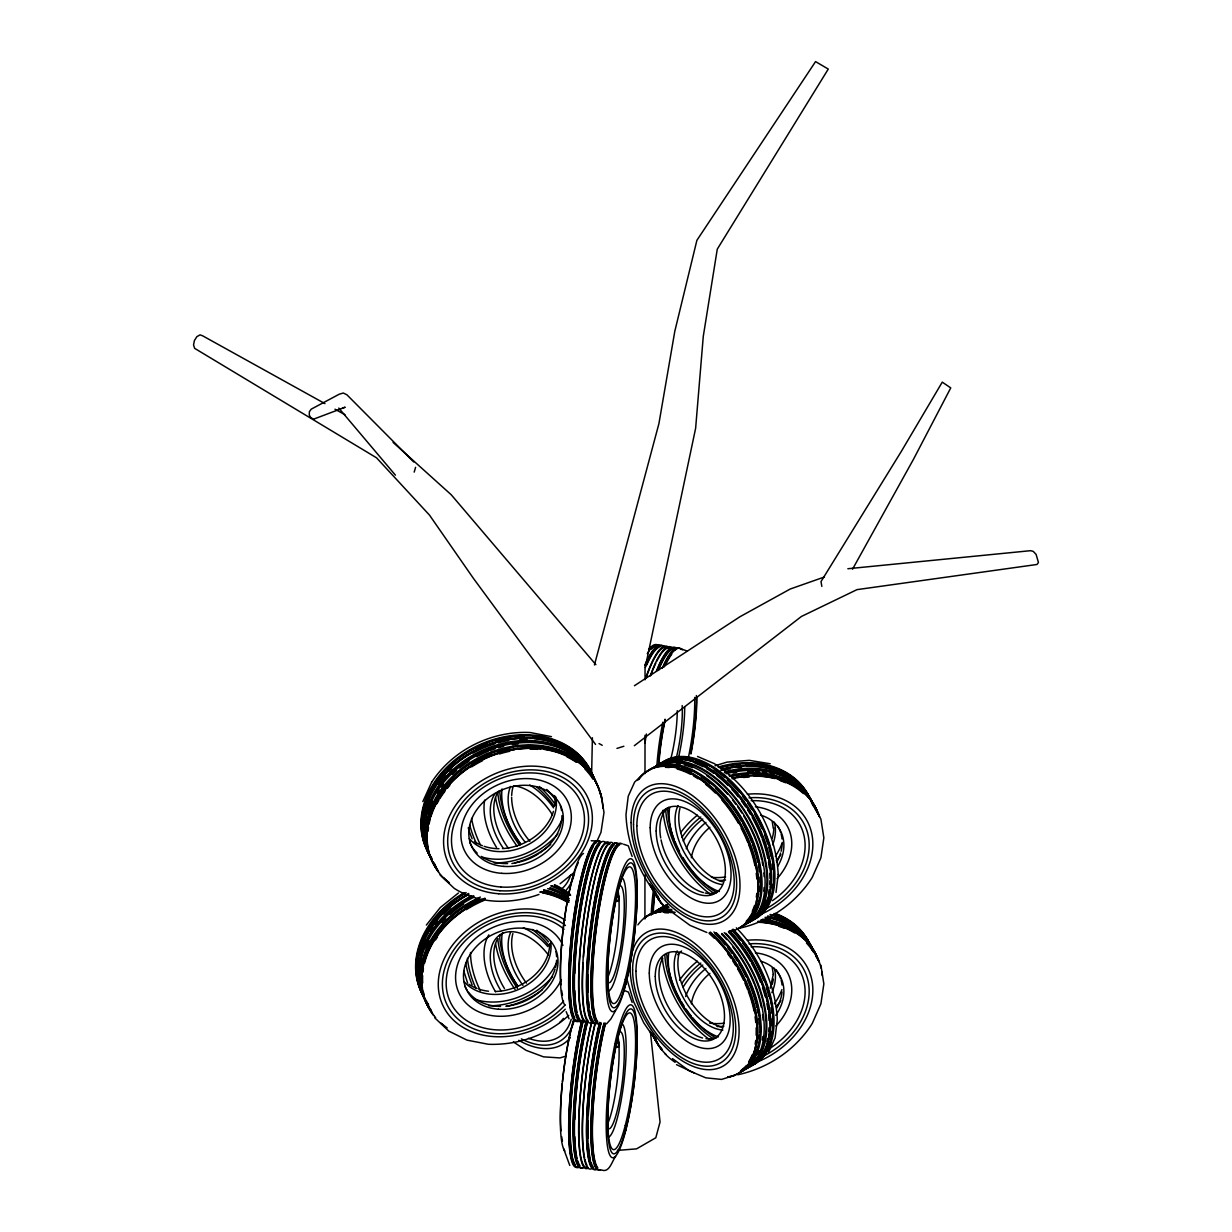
<?xml version="1.0" encoding="UTF-8"?>
<svg xmlns="http://www.w3.org/2000/svg" width="1232" height="1232" viewBox="0 0 1232 1232"><rect width="100%" height="100%" fill="white"/><g stroke="black" fill="none" stroke-linecap="round" stroke-linejoin="round"><path stroke-width="1.5" d="M644.921 918.995L644.937 874.982M644.998 773.573L645.014 735.304M645.044 679.802L645.044 668.314L695.633 428.259L703.272 336.428L717.27 249.157L828.274 69.069L815.553 61.6L696.896 240.317L674.828 331.162L658.92 423.623L594.44 664.972M591.576 776.129L592.407 737.783M776.006 892.415L778.193 874.52M773.326 974.25L770.231 988.203M414.183 472.118L415.584 467.344M615.061 899.622L617.278 900.192M615.061 1043.75L617.278 1042.395L619.28 1043.581M615.061 1045.66L617.047 1046.861L619.28 1045.506M768.629 1052.205L775.113 1037.791L777.284 1019.711C775.775 985.415 760.344 952.167 736.32 927.835M422.838 801.585L431.6 782.335M596.196 842.873L600.97 832.385L603.988 812.535L601 793.778M852.529 569.215L913.497 459.259L950.75 387.895L942.264 382.136L901.162 451.667L821.005 581.581L821.836 586.401M615.646 1010.517L610.887 1018.972L606.498 1023.931M615.646 1156.555C611.888 1160.898 609.64 1173.341 601.385 1169.938A90.983 14.938 -83.2 0 1 592.361 1122.136A90.983 14.938 -83.2 0 1 605.374 1023.084M431.677 782.228C452.883 749.78 491.568 730.653 530.176 732.516L551.459 736.659M426.364 925.047L440.271 907.568L458.412 893M645.029 772.372L634.649 782.074L628.228 796.257L625.995 814.552C626.98 844.721 639.762 873.257 657.965 896.942M560.083 883.775L574.035 872.579M568.707 1015.384C547.147 1035.357 517.548 1045.398 488.319 1044.274L467.036 1040.131L448.71 1031.045L434.757 1017.832M634.341 745.699L801.431 616.462L856.995 589.635L1037.005 564.472L1038.453 562.516L1036.112 554.415L1033.217 551.366L1030.537 550.689L847.862 568.737M634.449 685.716L739.97 616.724L790.251 589.004L824.454 576.976M623.869 746.253L616.955 748.409M591.221 840.732L596.119 840.979M616.493 897.373L618.002 897.512M617.047 900.823L619.049 900.099L619.049 898.174L617.278 896.342L619.28 897.543M617.047 1046.861L619.049 1046.137L619.049 1044.212L617.047 1043.027M565.55 1056.178L560.036 1057.918L543.512 1056.84L526.049 1050.326L513.359 1041.902M735.073 1075.274L721.49 1079.417L705.767 1077.831L689.181 1070.777L672.487 1058.596M715.037 765.765L727.019 762.1L749.287 760.344L770.2 763.763M739.462 928.22C769.245 921.659 795.903 903.225 812.242 877.415L820.912 857.78L823.854 837.822L820.912 819.157L812.211 802.694M737.737 1074.781C768.137 1068.221 795.61 1049.88 812.242 1023.469L820.912 1003.818L823.854 983.86L820.912 965.21M342.481 408.008L345.16 407.238L313.775 419.096L310.941 417.864L309.263 415.061L309.371 411.734L311.219 409.163L339.293 394.178L343.328 393.023L346.931 394.81L413.721 461.985M538.969 894.447C511.449 904.35 479.402 904.519 454.192 888.334L440.07 875.013M617.432 1150.411L636.59 1148.855L655.809 1137.767L660.059 1121.998L650.342 1031.261M706.891 932.501L690.074 925.401L673.38 913.22M623.608 844.228L628.274 845.814L632.139 856.425M681.45 649.064L687.425 651.112M623.931 990.359L628.443 992.114L632.139 1002.463M697.497 756.448L714.237 763.609C751.428 787.525 776.052 830.183 778.177 874.35M694.555 1073.118L676.537 1064.664M569.769 1165.441L563.563 1148.563M599.045 743.558L602.202 745.283M324.94 403.619L202.695 335.843L200.061 334.873L196.889 336.659L194.41 340.525L193.547 344.991L194.641 348.348L376.53 457.811L429.475 515.084L473.273 578.162L595.533 744.436M334.981 409.193L345.022 414.753M393.085 442.38L451.251 494.787L595.872 664.664M338.769 408.069L395.41 475.152M657.072 1042.318L643.828 1022.945L633.664 1001.785L627.273 980.302M566.166 1011.641L569.045 1018.802M463.709 970.693L467.636 983.121M772.279 821.821L773.311 828.397M772.279 967.859L773.311 974.435M747.408 940.278A77.015 59.675 -29.9 0 1 812.627 985.354A77.015 59.675 -29.9 0 1 758.696 1061.399M679.54 980.256A77.015 59.675 -29.9 0 1 697.389 961.191M749.01 943.866A72.934 56.503 -29.9 0 1 808.793 985.2A72.934 56.503 -29.9 0 1 763.055 1056.332M681.927 983.367A72.934 56.503 -29.9 0 1 700.792 963.085M661.907 1049.171A90.983 70.486 -29.9 0 1 654.562 1038.576M762.531 919.195A90.983 70.486 -29.9 0 1 817.709 959.589M764.102 920.366A89.859 69.608 -29.9 0 1 776.961 923.107M778.686 923.646A89.859 69.608 -29.9 0 1 793.177 930.437M751.135 946.746A68.838 53.33 -29.9 0 1 804.373 983.567A68.838 53.33 -29.9 0 1 769.446 1048.663M683.206 987.048A68.838 53.33 -29.9 0 1 702.794 965.056M653.145 1035.635A90.983 70.486 -29.9 0 1 651.097 1032.57M773.927 913.528A90.983 70.486 -29.9 0 1 812.396 950.365M793.824 925.494A89.859 69.608 -29.9 0 1 799.291 930.56M758.527 921.998A90.983 70.486 -29.9 0 1 821.066 968.183M821.775 971.909A90.983 70.486 -29.9 0 1 822.252 975.713M675.136 1062.292A90.983 70.486 -29.9 0 1 665.018 1053.776M661.415 1049.556A90.983 70.486 -29.9 0 1 654.793 1038.453M677.631 954.708A90.983 70.486 -29.9 0 1 681.573 950.996M776.36 914.929A89.859 69.608 -29.9 0 1 787.433 920.473M655.255 1038.853A90.983 70.486 -29.9 0 1 651.158 1032.724M773.188 914.729A90.983 70.486 -29.9 0 1 813.413 952.12M774.374 916.192A89.859 69.608 -29.9 0 1 787.387 922.075M781.535 919.549A89.859 69.608 -29.9 0 1 786.293 921.936M793.793 926.818A89.859 69.608 -29.9 0 1 798.09 930.437M655.686 1039.592A90.983 70.486 -29.9 0 1 652.529 1035.049M770.031 914.467A90.983 70.486 -29.9 0 1 813.228 951.104M657.026 1041.933A90.983 70.486 -29.9 0 1 654.885 1038.946M767.675 915.977A90.983 70.486 -29.9 0 1 814.568 953.445M767.228 916.901A89.859 69.608 -29.9 0 1 792.084 926.972M796.611 930.329A89.859 69.608 -29.9 0 1 805.636 939.569M766.535 918.595A89.859 69.608 -29.9 0 1 770.246 919.349M658.211 1043.981A90.983 70.486 -29.9 0 1 652.375 1034.572M765.057 917.363A90.983 70.486 -29.9 0 1 816.369 957.249M764.518 921.089A89.859 69.608 -29.9 0 1 768.306 921.675M777.377 923.831A89.859 69.608 -29.9 0 1 784.183 926.295M656.179 1039.223A90.983 70.486 -29.9 0 1 653.822 1036.374M775.236 913.405A90.983 70.486 -29.9 0 1 811.98 949.626M755.401 952.844A57.18 44.29 -29.9 0 1 775.867 1025.979M685.654 996.549A57.18 44.29 -29.9 0 1 705.905 968.46M662.323 1049.91A90.983 70.486 -29.9 0 1 652.637 1034.264M761.006 919.75A90.983 70.486 -29.9 0 1 818.14 960.313M665.911 1054.392A90.983 70.486 -29.9 0 1 654.377 1037.729M758.096 921.274A90.983 70.486 -29.9 0 1 819.141 962.069M760.652 961.145A48.941 37.915 -29.9 0 1 775.806 1015.353M691.383 1003.849A48.941 37.915 -29.9 0 1 709.863 973.357M781.103 979.979A48.941 37.915 -29.9 0 1 782.043 984.984M782.043 991.929A48.941 37.915 -29.9 0 1 776.961 1007.899M775.991 969.63A48.941 37.915 -29.9 0 1 780.626 978.377M757.819 922.214A89.859 69.608 -29.9 0 1 778.393 925.586M780.118 926.141A89.859 69.608 -29.9 0 1 794.609 932.932M778.809 926.325A89.859 69.608 -29.9 0 1 783.952 928.096M806.452 943.004A89.859 69.608 -29.9 0 1 812.134 950.134M773.373 979.07A48.941 37.915 -29.9 0 1 772.187 984.43M723.877 1023.207A48.941 37.915 -29.9 0 1 709.57 1023.037M781.935 989.589A59.767 46.308 -29.9 0 1 774.327 1003.803M780.857 1000.615A69.423 53.792 -29.9 0 1 776.268 1006.806M774.327 968.213A48.941 37.915 -29.9 0 1 771.894 992.622M723.8 1026.287A48.941 37.915 -29.9 0 1 716.978 1026.487M571.248 1019.249A68.838 41.842 57.2 0 1 528.451 1038.268M480.295 990.62A68.838 41.842 57.2 0 1 470.516 952.521M532.132 929.405A68.838 41.842 57.2 0 1 549.657 946.376M500.962 990.79A48.941 29.737 57.2 0 1 499.099 935.504A48.941 29.737 57.2 0 1 548.348 954.923M495.51 991.806A57.18 34.742 57.2 0 1 488.827 934.857M523.4 927.788A57.18 34.742 57.2 0 1 547.84 946.576M563.424 1018.402A57.18 34.742 57.2 0 1 559.636 1022.483M517.594 985.893A59.767 36.329 57.2 0 1 502.209 933.271M573.758 1021.913A72.934 44.321 57.2 0 1 521.336 1038.884M475.798 988.172A72.934 44.321 57.2 0 1 467.421 958.327M536.736 930.222A72.934 44.321 57.2 0 1 548.471 941.833M517.733 985.754A69.423 42.196 57.2 0 1 499.653 934.934M570.308 1037.667A77.015 46.801 57.2 0 1 518.78 1040.316M472.118 984.799A77.015 46.801 57.2 0 1 465.681 963.116M526.449 983.09A48.941 29.737 57.2 0 1 512.882 933.563M522.938 985.338A48.941 29.737 57.2 0 1 510.556 932.455M504.458 988.541A48.941 29.737 57.2 0 1 497.774 938.661M499.668 936.043A48.941 29.737 57.2 0 1 503.164 932.855M517.502 988.387A72.934 44.321 57.2 0 1 497.759 938.799M515.084 989.404A76.43 46.446 57.2 0 1 495.603 943.835M618.88 1046.723A3.296 2.633 19.6 0 1 616.447 1046.692M616.447 1041.502A3.296 2.633 19.6 0 1 618.88 1042.072M622.761 1024.485A57.18 9.394 -83.2 0 1 623.762 1083.128A57.18 9.394 -83.2 0 1 608.885 1136.951M619.326 1031.877A48.941 8.039 -83.2 0 1 622.93 1076.337A48.941 8.039 -83.2 0 1 609.486 1128.774M583.583 1167.828A90.983 14.938 -83.2 0 1 574.559 1120.027A90.983 14.938 -83.2 0 1 587.572 1020.974M579.949 1165.564A89.859 14.753 -83.2 0 1 577.7 1160.76M577.084 1158.45A89.859 14.753 -83.2 0 1 574.774 1136.751M574.79 1119.518A89.859 14.753 -83.2 0 1 587.633 1021.667M600.076 1169.784A90.983 14.938 -83.2 0 1 591.052 1121.982A90.983 14.938 -83.2 0 1 604.065 1022.914M596.442 1167.52A89.859 14.753 -83.2 0 1 604.127 1023.623M597.751 1167.674A89.859 14.753 -83.2 0 1 605.436 1023.777M596.935 1169.399A90.983 14.938 -83.2 0 1 587.91 1121.613A90.983 14.938 -83.2 0 1 600.923 1022.545M593.3 1167.151A89.859 14.753 -83.2 0 1 591.052 1162.346M590.436 1160.036A89.859 14.753 -83.2 0 1 588.388 1143.958M588.126 1138.322A89.859 14.753 -83.2 0 1 588.141 1121.089M588.342 1115.33A89.859 14.753 -83.2 0 1 600.585 1024.916M591.991 1166.997A89.859 14.753 -83.2 0 1 599.676 1023.099M595.626 1169.245A90.983 14.938 -83.2 0 1 586.601 1121.459A90.983 14.938 -83.2 0 1 599.614 1022.391M591.437 1168.752A90.983 14.938 -83.2 0 1 582.413 1120.951A90.983 14.938 -83.2 0 1 595.426 1021.898M587.002 1165.272A89.859 14.753 -83.2 0 1 584.938 1159.389M584.615 1157.911A89.859 14.753 -83.2 0 1 595.487 1022.606M587.88 1167.197A89.859 14.753 -83.2 0 1 578.978 1119.996A89.859 14.753 -83.2 0 1 591.822 1022.175M587.772 1168.321A90.983 14.938 -83.2 0 1 578.747 1120.519A90.983 14.938 -83.2 0 1 591.76 1021.467M578.64 1165.41A89.859 14.753 -83.2 0 1 586.324 1021.513M618.094 1037.221A48.941 8.039 -83.2 0 1 617.078 1082.096A48.941 8.039 -83.2 0 1 607.345 1124.323M582.274 1167.674A90.983 14.938 -83.2 0 1 573.234 1120.812A90.983 14.938 -83.2 0 1 585.847 1022.498M579.132 1167.289A90.983 14.938 -83.2 0 1 570.108 1119.503A90.983 14.938 -83.2 0 1 583.121 1020.435M562.485 1141.171A72.934 11.966 -83.2 0 1 561.638 1136.582M561.022 1130.93A72.934 11.966 -83.2 0 1 562.3 1083.498M562.485 1081.634A72.934 11.966 -83.2 0 1 573.542 1021.128M577.823 1167.135A90.983 14.938 -83.2 0 1 568.799 1119.349A90.983 14.938 -83.2 0 1 581.812 1020.281M575.498 1165.041A89.859 14.753 -83.2 0 1 572.634 1157.926M572.31 1156.448A89.859 14.753 -83.2 0 1 583.183 1021.143M574.189 1164.887A89.859 14.753 -83.2 0 1 581.874 1020.989M564.857 1151.027A77.015 12.643 -83.2 0 1 561.145 1096.788A77.015 12.643 -83.2 0 1 573.789 1019.095M662.231 762.623A90.983 52.529 60 0 1 756.078 813.274A90.983 52.529 60 0 1 753.014 919.873M710.541 894.309A76.43 44.136 60 0 1 662.97 810.286M714.221 893.446A72.934 42.104 60 0 1 665.711 809.439M653.684 767.844A90.983 52.529 60 0 1 748.147 816.138A90.983 52.529 60 0 1 745.837 924.015M658.073 765.026A90.983 52.529 60 0 1 753.383 818.279A90.983 52.529 60 0 1 745.591 923.492M658.596 765.395A90.983 52.529 60 0 1 754.384 812.535A90.983 52.529 60 0 1 750.457 921.074M657.657 765.549A90.983 52.529 60 0 1 752.86 815.137A90.983 52.529 60 0 1 748.194 922.383M663.925 762.777A89.859 51.883 60 0 1 668.699 760.868M677.415 759.405A89.859 51.883 60 0 1 770.909 878.077M770.893 879.971A89.859 51.883 60 0 1 770.37 887.333M769.846 890.844A89.859 51.883 60 0 1 762.392 909.847M757.772 915.16A89.859 51.883 60 0 1 752.305 919.211M664.525 762.608A89.859 51.883 60 0 1 669.423 760.945M678.308 759.913A89.859 51.883 60 0 1 682.112 760.129M694.833 763.116A89.859 51.883 60 0 1 703.118 766.766M706.429 768.583A89.859 51.883 60 0 1 713.975 773.45M716.978 775.683A89.859 51.883 60 0 1 728.143 785.539M732.024 789.573A89.859 51.883 60 0 1 738.199 796.75M741.448 800.939A89.859 51.883 60 0 1 745.622 806.821M747.608 809.84A89.859 51.883 60 0 1 750.442 814.46M752.244 817.555A89.859 51.883 60 0 1 761.453 837.021M762.131 838.792A89.859 51.883 60 0 1 767.798 858.381M768.506 862.169A89.859 51.883 60 0 1 769.322 867.805M769.8 873.319A89.859 51.883 60 0 1 769.969 878.616M769.938 880.51A89.859 51.883 60 0 1 769.769 884.253M769.184 889.658A89.859 51.883 60 0 1 768.568 893.092M766.597 900.238A89.859 51.883 60 0 1 765.134 903.903M668.683 760.206A89.859 51.883 60 0 1 673.581 758.542M678.817 757.665A89.859 51.883 60 0 1 682.466 757.511M688.211 757.957A89.859 51.883 60 0 1 752.644 808.839A89.859 51.883 60 0 1 772.356 892.353M771.956 893.955A89.859 51.883 60 0 1 765.611 907.984M758.342 915.499A89.859 51.883 60 0 1 755.509 917.363M669.33 760.113A89.859 51.883 60 0 1 674.351 758.696M687.271 758.496A89.859 51.883 60 0 1 691.214 759.235M696.419 760.698A89.859 51.883 60 0 1 708 765.796M714.16 769.507A89.859 51.883 60 0 1 724.632 777.454M727.404 779.902A89.859 51.883 60 0 1 739 791.96M742.496 796.272A89.859 51.883 60 0 1 745.714 800.523M747.809 803.464A89.859 51.883 60 0 1 751.782 809.516M754.569 814.152A89.859 51.883 60 0 1 761.946 828.612M764.672 835.173A89.859 51.883 60 0 1 767.798 844.105M768.86 847.693A89.859 51.883 60 0 1 771.016 856.533M772.295 864.079A89.859 51.883 60 0 1 772.895 869.638M772.834 884.222A89.859 51.883 60 0 1 772.387 887.81M758.743 914.991A89.859 51.883 60 0 1 754.569 917.902M649.372 770.046A90.983 52.529 60 0 1 743.219 820.697A90.983 52.529 60 0 1 740.17 927.296M659.058 766.427A89.859 51.883 60 0 1 725.155 796.611A89.859 51.883 60 0 1 761.253 881.896M761.268 883.637A89.859 51.883 60 0 1 760.483 894.678M759.882 898.113A89.859 51.883 60 0 1 753.768 913.913M658.473 765.873A89.859 51.883 60 0 1 744.513 811.472A89.859 51.883 60 0 1 755.062 916.223M751.166 919.642A89.859 51.883 60 0 1 748.332 921.505M719.272 891.552A59.767 34.511 60 0 1 669.623 807.653M657.318 766.597A89.859 51.883 60 0 1 662.077 764.672M676.445 763.393A89.859 51.883 60 0 1 680.357 763.948M684.314 764.856A89.859 51.883 60 0 1 692.461 767.69M706.783 775.667A89.859 51.883 60 0 1 727.619 794.24M732.532 800.015A89.859 51.883 60 0 1 735.781 804.219M737.891 807.114A89.859 51.883 60 0 1 741.941 813.12M743.851 816.185A89.859 51.883 60 0 1 761.761 859.921M762.131 861.661A89.859 51.883 60 0 1 762.839 865.434M763.84 872.934A89.859 51.883 60 0 1 764.133 876.583M764.102 887.517A89.859 51.883 60 0 1 763.748 891.152M749.872 920.119A89.859 51.883 60 0 1 745.683 923.03M655.27 766.427A90.983 52.529 60 0 1 747.701 821.528A90.983 52.529 60 0 1 743.189 925.555M674.428 765.919A89.859 51.883 60 0 1 678.355 766.658M683.56 768.106A89.859 51.883 60 0 1 691.814 771.494M701.301 776.93A89.859 51.883 60 0 1 710.31 783.629M715.884 788.557A89.859 51.883 60 0 1 741.71 821.559M742.603 823.13A89.859 51.883 60 0 1 751.813 842.596M752.49 844.367A89.859 51.883 60 0 1 757.788 862.2M758.527 865.834A89.859 51.883 60 0 1 759.451 871.501M760.036 877.061A89.859 51.883 60 0 1 760.313 882.451M760.298 886.085A89.859 51.883 60 0 1 759.975 891.645M754.662 911.203A89.859 51.883 60 0 1 748.44 920.042M647.062 771.663A90.983 52.529 60 0 1 740.001 817.417A90.983 52.529 60 0 1 742.28 926.295M733.687 930.36A90.983 52.529 60 0 1 728.482 931.515M638.807 779.502A90.983 52.529 60 0 1 735.335 814.937A90.983 52.529 60 0 1 736.952 929.144M666.404 766.797A89.859 51.883 60 0 1 672.148 767.228M678.077 768.46A89.859 51.883 60 0 1 756.294 901.624M755.894 903.241A89.859 51.883 60 0 1 746.176 921.351M665.465 767.336A89.859 51.883 60 0 1 669.269 767.536M677.138 768.999A89.859 51.883 60 0 1 690.274 774.189M693.585 775.991A89.859 51.883 60 0 1 698.097 778.793M705.613 784.276A89.859 51.883 60 0 1 715.299 792.946M721.69 799.799A89.859 51.883 60 0 1 738.507 823.423M741.125 828.15A89.859 51.883 60 0 1 747.963 842.811M748.594 844.444A89.859 51.883 60 0 1 754.954 865.803M756.232 873.349A89.859 51.883 60 0 1 756.833 878.924M756.771 893.493A89.859 51.883 60 0 1 756.325 897.081M754.384 905.751A89.859 51.883 60 0 1 752.275 911.326M637.868 780.056A90.983 52.529 60 0 1 737.568 820.543A90.983 52.529 60 0 1 729.298 931.762M722.075 884.53A48.941 28.259 60 0 1 684.561 853.083A48.941 28.259 60 0 1 678.062 805.559M716.808 892.63A69.423 40.086 60 0 1 683.021 857.534M679.494 851.22A69.423 40.086 60 0 1 674.951 841.379M674.304 839.747A69.423 40.086 60 0 1 667.744 809.255M717.317 892.045A48.941 28.259 60 0 1 705.181 893.015M703.441 892.599A48.941 28.259 60 0 1 661.06 839.87M660.706 837.991A48.941 28.259 60 0 1 668.483 807.453M722.352 881.696A48.941 28.259 60 0 1 679.956 808.284M648.586 649.587A90.983 19.604 -81 0 1 659.351 646.107M656.425 671.07A90.983 19.604 -81 0 1 675.336 647.755M657.149 670.162A89.859 19.358 -81 0 1 671.763 648.679M647.247 653.653A90.983 19.604 -81 0 1 660.645 646.307M651.281 649.11A89.859 19.358 -81 0 1 655.516 646.107M645.029 743.065A90.983 19.604 -81 0 1 646.384 734.01M664.187 666.897A90.983 19.604 -81 0 1 682.543 649.772M649.988 648.91A89.859 19.358 -81 0 1 654.223 645.907M644.675 665.557A90.983 19.604 -81 0 1 663.725 646.8M645.383 664.803A89.859 19.358 -81 0 1 658.612 646.6M646.677 665.003A89.859 19.358 -81 0 1 659.905 646.8M645.26 667.451A90.983 19.604 -81 0 1 665.018 647M645.953 677.369A90.983 19.604 -81 0 1 669.145 647.647M646.03 678.093A89.859 19.358 -81 0 1 668.93 648.756M650.973 674.859A89.859 19.358 -81 0 1 655.778 663.216M656.656 661.399A89.859 19.358 -81 0 1 667.636 648.017M650.234 675.998A90.983 19.604 -81 0 1 672.749 648.217M696.881 696.973A77.015 16.601 -81 0 1 690.936 753.999M656.933 765.01A77.015 16.601 -81 0 1 662.878 722.198M696.373 695.556A72.934 15.708 -81 0 1 690.782 753.353M658.581 763.778A72.934 15.708 -81 0 1 665.064 719.257M658.442 670.362A89.859 19.358 -81 0 1 673.042 648.879M694.679 697.451A68.838 14.83 -81 0 1 688.642 756.34M659.012 762.346A68.838 14.83 -81 0 1 665.295 719.55M658.412 669.53A90.983 19.604 -81 0 1 676.63 647.955M662.2 668.329A90.983 19.604 -81 0 1 681.265 649.572M684.699 706.922A57.18 12.32 -81 0 1 678.801 756.417M682.158 705.551A48.941 10.549 -81 0 1 676.676 756.402M664.279 664.556A89.859 19.358 -81 0 1 676.137 649.372M677.246 710.679A48.941 10.549 -81 0 1 670.793 758.912M666.45 662.955A89.859 19.358 -81 0 1 671.717 654.315M446.739 881.019A90.983 71.749 -24.9 0 1 484.607 758.696A90.983 71.749 -24.9 0 1 602.864 808.177M436.282 866.943A90.983 71.749 -24.9 0 1 478.755 754.6A90.983 71.749 -24.9 0 1 597.274 785.662M437.391 869.33A90.983 71.749 -24.9 0 1 479.864 756.987A90.983 71.749 -24.9 0 1 598.382 788.049M438.561 871.856A90.983 71.749 -24.9 0 1 486.424 756.972A90.983 71.749 -24.9 0 1 601.801 799.768M449.387 882.774A90.983 71.749 -24.9 0 1 443.566 877.6M437.73 870.069A90.983 71.749 -24.9 0 1 483.421 756.171A90.983 71.749 -24.9 0 1 600.246 794.24M435.789 801.154A89.859 70.871 -24.9 0 1 437.683 797.766M439.639 794.594A89.859 70.871 -24.9 0 1 443.843 788.603M446.169 785.693A89.859 70.871 -24.9 0 1 448.602 782.859M471.964 763.378A89.859 70.871 -24.9 0 1 491.383 753.768M498.175 751.412A89.859 70.871 -24.9 0 1 508.631 748.733M527.065 746.607A89.859 70.871 -24.9 0 1 534.488 746.7M559.005 751.52A89.859 70.871 -24.9 0 1 575.221 759.79M426.811 830.353A89.859 70.871 -24.9 0 1 427.319 825.04M427.904 821.467A89.859 70.871 -24.9 0 1 428.69 817.909M429.66 814.398A89.859 70.871 -24.9 0 1 513.498 747.039M517.255 746.53A89.859 70.871 -24.9 0 1 574.867 759.035M580.934 763.794A89.859 70.871 -24.9 0 1 588.665 772.094M436.96 803.695A89.859 70.871 -24.9 0 1 438.854 800.292M439.855 798.629A89.859 70.871 -24.9 0 1 445.014 791.144M447.339 788.234A89.859 70.871 -24.9 0 1 449.788 785.4M471.625 766.874A89.859 70.871 -24.9 0 1 482.621 760.637M499.36 753.953A89.859 70.871 -24.9 0 1 509.802 751.258M530.114 749.102A89.859 70.871 -24.9 0 1 537.491 749.349M567.028 756.91A89.859 70.871 -24.9 0 1 576.391 762.315M428.105 831.123A89.859 70.871 -24.9 0 1 428.49 827.565M429.09 824.008A89.859 70.871 -24.9 0 1 430.338 818.679M430.846 816.924A89.859 70.871 -24.9 0 1 514.668 749.58M518.441 749.071A89.859 70.871 -24.9 0 1 540.756 748.933M544.344 749.41A89.859 70.871 -24.9 0 1 576.052 761.576M584.892 768.968A89.859 70.871 -24.9 0 1 593.008 779.225M430.045 856.194A90.983 71.749 -24.9 0 1 480.973 748.07A90.983 71.749 -24.9 0 1 595.21 781.196M426.488 807.53A89.859 70.871 -24.9 0 1 428.998 800.507M438.145 783.983A89.859 70.871 -24.9 0 1 445.075 775.251M448.941 771.17A89.859 70.871 -24.9 0 1 451.667 768.552M473.088 753.045A89.859 70.871 -24.9 0 1 494.648 743.82M498.113 742.804A89.859 70.871 -24.9 0 1 508.585 740.478M519.75 739.169A89.859 70.871 -24.9 0 1 527.265 738.984M571.694 752.182A89.859 70.871 -24.9 0 1 577.762 756.941M585.477 765.241A89.859 70.871 -24.9 0 1 589.604 771.432M427.596 847.893A89.859 70.871 -24.9 0 1 425.379 838.823M424.901 835.065A89.859 70.871 -24.9 0 1 485.701 749.857A89.859 70.871 -24.9 0 1 586.586 767.628M588.742 770.647A89.859 70.871 -24.9 0 1 592.453 777.115M435.312 864.849A90.983 71.749 -24.9 0 1 433.125 861.799M431.138 858.581A90.983 71.749 -24.9 0 1 482.082 750.457A90.983 71.749 -24.9 0 1 596.303 783.583M423.269 822.745A89.859 70.871 -24.9 0 1 423.577 819.218M424.07 815.646A89.859 70.871 -24.9 0 1 425.163 810.317M426.133 806.791A89.859 70.871 -24.9 0 1 526.926 738.23M534.241 738.615A89.859 70.871 -24.9 0 1 551.736 742.034M553.368 742.557A89.859 70.871 -24.9 0 1 569.877 750.457M571.34 751.443A89.859 70.871 -24.9 0 1 577.408 756.202M431.677 858.658A90.983 71.749 -24.9 0 1 478.463 748.332A90.983 71.749 -24.9 0 1 594.856 780.457M431.924 858.427A90.983 71.749 -24.9 0 1 474.459 748.132A90.983 71.749 -24.9 0 1 592.731 775.159M425.856 803.249A89.859 70.871 -24.9 0 1 427.812 797.982M438.038 779.948A89.859 70.871 -24.9 0 1 443.905 772.726M447.77 768.645A89.859 70.871 -24.9 0 1 454.808 762.208M476.738 747.978A89.859 70.871 -24.9 0 1 486.671 743.635M496.943 740.278A89.859 70.871 -24.9 0 1 507.415 737.937M516.685 736.767A89.859 70.871 -24.9 0 1 524.231 736.443M538.8 737.491A89.859 70.871 -24.9 0 1 542.357 738.107M570.508 749.657A89.859 70.871 -24.9 0 1 575.128 753.152M584.307 762.716A89.859 70.871 -24.9 0 1 587.464 767.305M422.022 821.96A89.859 70.871 -24.9 0 1 422.391 816.677M422.884 813.12A89.859 70.871 -24.9 0 1 423.577 809.547M424.963 804.25A89.859 70.871 -24.9 0 1 507.06 737.198M508.801 736.905A89.859 70.871 -24.9 0 1 523.877 735.689M533.071 736.089A89.859 70.871 -24.9 0 1 543.759 737.722M547.208 738.538A89.859 70.871 -24.9 0 1 550.55 739.508M552.182 740.032A89.859 70.871 -24.9 0 1 568.707 747.916M570.17 748.902A89.859 70.871 -24.9 0 1 574.774 752.413M585.061 763.455A89.859 70.871 -24.9 0 1 587.125 766.55M430.507 856.132A90.983 71.749 -24.9 0 1 475.167 746.838A90.983 71.749 -24.9 0 1 592.376 774.404M428.551 812.011A89.859 70.871 -24.9 0 1 432.617 801.478M437.221 792.977A89.859 70.871 -24.9 0 1 439.177 789.943M441.287 786.955A89.859 70.871 -24.9 0 1 443.535 784.014M452.36 774.327A89.859 70.871 -24.9 0 1 456.595 770.462M459.551 767.998A89.859 70.871 -24.9 0 1 468.992 761.207M476.753 756.648A89.859 70.871 -24.9 0 1 488.257 751.289M489.936 750.642A89.859 70.871 -24.9 0 1 495.002 748.84M498.452 747.762A89.859 70.871 -24.9 0 1 503.688 746.376M512.389 744.667A89.859 70.871 -24.9 0 1 518.041 743.943M561.838 820.05A59.767 47.139 -24.9 0 1 482.944 857.349M557.88 833.864A69.423 54.747 -24.9 0 1 494.278 862.985M554.646 795.595A48.941 38.608 -24.9 0 1 554.646 806.036M553.43 811.349A48.941 38.608 -24.9 0 1 502.487 848.602M498.96 848.694A48.941 38.608 -24.9 0 1 484.13 846.322M482.374 845.706A48.941 38.608 -24.9 0 1 474.335 841.487M550.719 844.474A72.934 57.519 -24.9 0 1 511.881 863.57M560.344 805.559A48.941 38.608 -24.9 0 1 561.561 810.502M561.961 815.661A48.941 38.608 -24.9 0 1 555.632 836.62M554.723 838.022A48.941 38.608 -24.9 0 1 539.832 852.929M538.322 853.915A48.941 38.608 -24.9 0 1 514.683 862.924M507.63 863.57A48.941 38.608 -24.9 0 1 481.25 856.394M477.184 853.098A48.941 38.608 -24.9 0 1 473.75 849.279M472.765 847.924A48.941 38.608 -24.9 0 1 469.592 841.949M555.678 796.842A48.941 38.608 -24.9 0 1 526.264 845.583A48.941 38.608 -24.9 0 1 469.253 838.622M656.179 893.185A90.983 70.486 -29.9 0 1 649.726 884.206M718.179 767.074A90.983 70.486 -29.9 0 1 811.98 803.587M747.408 794.24A77.015 59.675 -29.9 0 1 812.55 838.592A77.015 59.675 -29.9 0 1 760.344 914.637M680.649 832.647A77.015 59.675 -29.9 0 1 697.389 815.153M749.01 797.828A72.934 56.503 -29.9 0 1 808.577 837.652A72.934 56.503 -29.9 0 1 766.458 908.523M681.927 837.329A72.934 56.503 -29.9 0 1 700.792 817.032M659.567 900.284A90.983 70.486 -29.9 0 1 654.562 892.538M652.945 889.196A90.983 70.486 -29.9 0 1 651.543 885.762M729.128 775.636A90.983 70.486 -29.9 0 1 817.709 813.536M730.622 776.191A89.859 69.608 -29.9 0 1 734.318 775.421M736.166 775.082A89.859 69.608 -29.9 0 1 747.3 773.788M752.798 773.619A89.859 69.608 -29.9 0 1 775.205 776.545M776.961 777.069A89.859 69.608 -29.9 0 1 803.31 792.422M751.135 800.708A68.838 53.33 -29.9 0 1 804.111 836.143A68.838 53.33 -29.9 0 1 772.433 900.654M683.206 841.009A68.838 53.33 -29.9 0 1 702.794 819.018M654.238 891.059A90.983 70.486 -29.9 0 1 651.097 886.516M720.35 767.32A90.983 70.486 -29.9 0 1 812.396 804.311M736.428 765.057A89.859 69.608 -29.9 0 1 740.139 764.687M781.719 771.771A89.859 69.608 -29.9 0 1 786.37 774.266M719.319 767.675A89.859 69.608 -29.9 0 1 739.708 763.948M745.237 763.671A89.859 69.608 -29.9 0 1 769.461 766.597M771.217 767.105A89.859 69.608 -29.9 0 1 787.433 774.435M655.255 892.815A90.983 70.486 -29.9 0 1 651.158 886.686M721.351 769.076A90.983 70.486 -29.9 0 1 813.413 806.082M720.751 770.169A89.859 69.608 -29.9 0 1 730.022 767.952M731.87 767.613A89.859 69.608 -29.9 0 1 743.004 766.319M746.684 766.165A89.859 69.608 -29.9 0 1 770.893 769.076M772.649 769.6A89.859 69.608 -29.9 0 1 785.877 775.159M801.539 787.648A89.859 69.608 -29.9 0 1 803.865 790.451M658.027 896.403A90.983 70.486 -29.9 0 1 649.849 884.145M721.783 769.8A90.983 70.486 -29.9 0 1 813.828 806.806M659.382 898.744A90.983 70.486 -29.9 0 1 651.189 886.486M724.863 771.679A90.983 70.486 -29.9 0 1 815.184 809.147M724.385 772.726A89.859 69.608 -29.9 0 1 800.769 788.033M732.978 773.08A89.859 69.608 -29.9 0 1 736.674 772.433M747.793 771.34A89.859 69.608 -29.9 0 1 753.26 771.294M755.047 771.34A89.859 69.608 -29.9 0 1 758.912 771.571M762.747 771.971A89.859 69.608 -29.9 0 1 766.535 772.556M770.246 773.296A89.859 69.608 -29.9 0 1 773.85 774.204M784.06 777.9A89.859 69.608 -29.9 0 1 788.819 780.287M794.809 784.06A89.859 69.608 -29.9 0 1 800.615 788.788M658.211 897.943A90.983 70.486 -29.9 0 1 652.375 888.534M726.048 773.727A90.983 70.486 -29.9 0 1 816.369 811.195M742.157 775.005A89.859 69.608 -29.9 0 1 747.732 774.512M779.101 778.347A89.859 69.608 -29.9 0 1 784.183 780.256M755.401 806.791A57.18 44.29 -29.9 0 1 777.084 878.616M686.286 848.725A57.18 44.29 -29.9 0 1 705.905 822.422M663.586 905.243A90.983 70.486 -29.9 0 1 652.637 888.226M729.56 776.36A90.983 70.486 -29.9 0 1 818.14 814.275M663.34 905.628A90.983 70.486 -29.9 0 1 653.653 889.981M732.301 777.715A90.983 70.486 -29.9 0 1 819.141 816.031M760.652 815.107A48.941 37.915 -29.9 0 1 777.654 866.435M691.383 857.811A48.941 37.915 -29.9 0 1 709.863 827.319M724.893 769.908A89.859 69.608 -29.9 0 1 730.437 768.691M737.86 767.536A89.859 69.608 -29.9 0 1 741.572 767.182M781.103 833.925A48.941 37.915 -29.9 0 1 782.043 838.946M782.212 842.38A48.941 37.915 -29.9 0 1 781.103 851.25M780.626 853.021A48.941 37.915 -29.9 0 1 776.961 861.846M777.854 826.318A48.941 37.915 -29.9 0 1 780.626 832.339M732.07 778.686A89.859 69.608 -29.9 0 1 735.75 777.916M737.598 777.577A89.859 69.608 -29.9 0 1 748.733 776.268M754.23 776.098A89.859 69.608 -29.9 0 1 774.851 778.562M778.393 779.548A89.859 69.608 -29.9 0 1 803.403 793.624M743.589 777.5A89.859 69.608 -29.9 0 1 749.164 777.007M780.534 780.826A89.859 69.608 -29.9 0 1 785.616 782.736M661.415 903.503A90.983 70.486 -29.9 0 1 654.793 892.415M732.732 778.439A90.983 70.486 -29.9 0 1 819.573 816.77M773.773 827.735A48.941 37.915 -29.9 0 1 772.187 838.391M725.617 876.922A48.941 37.915 -29.9 0 1 711.465 877.261M781.935 843.55A59.767 46.308 -29.9 0 1 775.39 856.24M780.857 854.561A69.423 53.792 -29.9 0 1 776.268 860.752M774.327 822.175A48.941 37.915 -29.9 0 1 772.633 844.813M725.54 880.048A48.941 37.915 -29.9 0 1 718.641 880.48M472.118 838.746A77.015 46.801 57.2 0 1 468.237 827.827M546.823 789.45A77.015 46.801 57.2 0 1 555.001 799.014M476.584 843.843A72.934 44.321 57.2 0 1 469.7 824.947M539.431 786.54A72.934 44.321 57.2 0 1 555.493 804.727M574.574 872.518A72.934 44.321 57.2 0 1 566.181 890.074M480.295 844.582A68.838 41.842 57.2 0 1 471.579 818.418M536.444 786.786A68.838 41.842 57.2 0 1 554.015 806.051M570.724 874.951A68.838 41.842 57.2 0 1 562.408 888.303M496.481 847.354A57.18 34.742 57.2 0 1 484.653 800.107M529.729 785.03A57.18 34.742 57.2 0 1 553.568 807.838M502.949 847.801A48.941 29.737 57.2 0 1 495.172 793.516M513.667 785.77A48.941 29.737 57.2 0 1 552.475 814.922M520.689 844.074A59.767 36.329 57.2 0 1 501.994 788.942M519.858 842.688A69.423 42.196 57.2 0 1 499.715 790.574M529.852 841.271A48.941 29.737 57.2 0 1 511.65 797.227M511.68 795.502A48.941 29.737 57.2 0 1 512.882 787.525M525.186 842.164A48.941 29.737 57.2 0 1 510.556 786.416M508.6 848.525A48.941 29.737 57.2 0 1 498.683 791.252M519.781 845.429A72.934 44.321 57.2 0 1 497.759 792.761M517.224 846.322A76.43 46.446 57.2 0 1 495.603 797.797M618.88 900.684A3.296 2.633 19.6 0 1 615.661 900.299M616.447 895.464A3.296 2.633 19.6 0 1 618.88 896.018M601.385 1023.884A90.983 14.938 -83.2 0 1 595.549 933.363A90.983 14.938 -83.2 0 1 622.299 843.858M591.437 1022.714A90.983 14.938 -83.2 0 1 585.6 932.177A90.983 14.938 -83.2 0 1 612.335 842.673M595.626 1023.207A90.983 14.938 -83.2 0 1 590.251 928.743A90.983 14.938 -83.2 0 1 617.709 844.228M600.076 1023.73A90.983 14.938 -83.2 0 1 594.24 933.209A90.983 14.938 -83.2 0 1 620.99 843.689M596.935 1023.361A90.983 14.938 -83.2 0 1 591.56 928.897A90.983 14.938 -83.2 0 1 619.018 844.397M622.761 878.447A57.18 9.394 -83.2 0 1 623.762 937.09A57.18 9.394 -83.2 0 1 608.885 990.913M619.326 885.839A48.941 8.039 -83.2 0 1 622.93 930.299A48.941 8.039 -83.2 0 1 609.486 982.736M583.583 1021.775A90.983 14.938 -83.2 0 1 578.208 927.326A90.983 14.938 -83.2 0 1 605.667 842.811M579.949 1019.526A89.859 14.753 -83.2 0 1 577.7 1014.721M577.084 1012.411A89.859 14.753 -83.2 0 1 574.774 990.697M574.79 973.48A89.859 14.753 -83.2 0 1 588.049 874.012M588.557 872.071A89.859 14.753 -83.2 0 1 596.75 848.879M597.397 847.708A89.859 14.753 -83.2 0 1 599.645 844.49M597.751 1021.636A89.859 14.753 -83.2 0 1 596.196 929.482A89.859 14.753 -83.2 0 1 619.557 844.89M596.442 1021.482A89.859 14.753 -83.2 0 1 594.887 929.328A89.859 14.753 -83.2 0 1 618.248 844.736M593.3 1021.112A89.859 14.753 -83.2 0 1 591.052 1016.308M590.436 1013.998A89.859 14.753 -83.2 0 1 589.805 1010.933M589.266 1007.406A89.859 14.753 -83.2 0 1 588.619 1001.37M588.126 992.284A89.859 14.753 -83.2 0 1 588.141 975.051M588.342 969.291A89.859 14.753 -83.2 0 1 614.075 845.029M591.991 1020.958A89.859 14.753 -83.2 0 1 590.436 928.805A89.859 14.753 -83.2 0 1 613.798 844.197M587.803 1020.466A89.859 14.753 -83.2 0 1 583.121 962.746M583.475 957.218A89.859 14.753 -83.2 0 1 595.487 876.568M595.903 874.936A89.859 14.753 -83.2 0 1 609.609 843.704M587.88 1021.159A89.859 14.753 -83.2 0 1 582.582 927.865A89.859 14.753 -83.2 0 1 609.686 844.413M587.772 1022.283A90.983 14.938 -83.2 0 1 582.397 927.819A90.983 14.938 -83.2 0 1 609.855 843.304M581.057 1020.804A89.859 14.753 -83.2 0 1 576.176 935.011A89.859 14.753 -83.2 0 1 600.446 842.626M582.274 1021.621A90.983 14.938 -83.2 0 1 575.575 938.984A90.983 14.938 -83.2 0 1 600.569 841.502M579.132 1021.251A90.983 14.938 -83.2 0 1 573.296 930.73A90.983 14.938 -83.2 0 1 600.03 841.21M577.931 1019.988A89.859 14.753 -83.2 0 1 571.325 938.368A89.859 14.753 -83.2 0 1 595.995 842.087M577.823 1021.097A90.983 14.938 -83.2 0 1 572.449 926.633A90.983 14.938 -83.2 0 1 599.907 842.118M618.094 891.167A48.941 8.039 -83.2 0 1 617.078 936.043A48.941 8.039 -83.2 0 1 607.345 978.285M564.857 1004.989A77.015 12.643 -83.2 0 1 563.517 925.987A77.015 12.643 -83.2 0 1 583.552 853.483M562.485 995.133A72.934 11.966 -83.2 0 1 561.638 990.528M561.022 984.892A72.934 11.966 -83.2 0 1 578.239 862.816M574.697 1017.771A89.859 14.753 -83.2 0 1 583.183 875.105M583.598 873.473A89.859 14.753 -83.2 0 1 592.946 847.169M664.202 906.121A90.983 52.529 60 0 1 667.267 904.581M733.009 929.128A90.983 52.529 60 0 1 752.121 1065.249M709.647 1039.685A76.43 44.136 60 0 1 662.246 957.572M713.328 1038.822A72.934 42.104 60 0 1 664.818 954.815M654.161 912.142A90.983 52.529 60 0 1 668.56 906.367M725.817 933.286A90.983 52.529 60 0 1 743.327 1070.038M655.809 911.464A90.983 52.529 60 0 1 666.373 905.766M728.851 931.531A90.983 52.529 60 0 1 747.963 1067.651M659.028 909.616A90.983 52.529 60 0 1 666.312 905.12M732.054 929.683A90.983 52.529 60 0 1 749.564 1066.45M655.439 912.08A90.983 52.529 60 0 1 667.313 905.227M729.791 930.992A90.983 52.529 60 0 1 748.917 1067.097M648.479 915.422A90.983 52.529 60 0 1 671.363 909.416M716.177 932.639A90.983 52.529 60 0 1 759.79 1013.366A90.983 52.529 60 0 1 739.277 1072.672M654.931 912.989A89.859 51.883 60 0 1 668.73 910.309M715.931 933.379A89.859 51.883 60 0 1 760.298 1032.786M760.036 1036.466A89.859 51.883 60 0 1 751.859 1060.783M747.254 1066.096A89.859 51.883 60 0 1 741.772 1070.146M657.58 911.249A89.859 51.883 60 0 1 668.976 907.383M724.231 932.655A89.859 51.883 60 0 1 748.871 1065.988M718.379 1036.928A59.767 34.511 60 0 1 668.73 953.029M733.055 931.715A89.859 51.883 60 0 1 740.509 940.262M742.696 943.034A89.859 51.883 60 0 1 763.778 980.549M766.319 987.679A89.859 51.883 60 0 1 768.922 996.642M771.14 1007.576A89.859 51.883 60 0 1 771.833 1013.181M772.218 1018.633A89.859 51.883 60 0 1 772.202 1025.917M771.74 1031.4A89.859 51.883 60 0 1 770.893 1036.605M654.377 911.803A90.983 52.529 60 0 1 667.698 907.676M721.86 933.471A90.983 52.529 60 0 1 763.286 1014.691A90.983 52.529 60 0 1 740.694 1071.578M655.578 912.897A89.859 51.883 60 0 1 660.614 911.495M714.991 933.918A89.859 51.883 60 0 1 725.248 944.759M727.665 947.685A89.859 51.883 60 0 1 731.977 953.322M734.056 956.263A89.859 51.883 60 0 1 737.075 960.775M738.984 963.855A89.859 51.883 60 0 1 745.914 976.499M747.454 979.779A89.859 51.883 60 0 1 756.895 1007.576M757.264 1009.316A89.859 51.883 60 0 1 757.973 1013.104M758.789 1018.741A89.859 51.883 60 0 1 759.266 1024.254M759.235 1035.188A89.859 51.883 60 0 1 758.897 1038.822M747.547 1065.418A89.859 51.883 60 0 1 740.817 1070.7M644.86 918.194A90.983 52.529 60 0 1 672.148 910.125M713.882 931.946A90.983 52.529 60 0 1 741.387 1071.671M637.914 924.878A90.983 52.529 60 0 1 675.198 912.373M710.279 932.039A90.983 52.529 60 0 1 757.264 1020.034A90.983 52.529 60 0 1 727.588 1076.891M663.663 912.188A89.859 51.883 60 0 1 671.255 912.604M710.079 932.824A89.859 51.883 60 0 1 755 1048.601M754.431 1050.573A89.859 51.883 60 0 1 748.656 1062.631M746.469 1065.434A89.859 51.883 60 0 1 741.387 1070.146M664.572 912.712A89.859 51.883 60 0 1 668.375 912.912M709.124 933.363A89.859 51.883 60 0 1 714.406 938.322M727.696 953.737A89.859 51.883 60 0 1 730.853 958.111M732.871 961.114A89.859 51.883 60 0 1 735.781 965.703M737.614 968.799A89.859 51.883 60 0 1 743.481 979.994M744.975 983.259A89.859 51.883 60 0 1 747.701 989.82M748.378 991.591A89.859 51.883 60 0 1 754.061 1011.179M755.062 1016.847A89.859 51.883 60 0 1 755.77 1022.452M756.155 1027.904A89.859 51.883 60 0 1 756.14 1035.188M755.678 1040.67A89.859 51.883 60 0 1 755.154 1044.182M752.151 1054.9A89.859 51.883 60 0 1 748.717 1061.676M644.336 917.825A90.983 52.529 60 0 1 674.243 912.912M709.339 932.593A90.983 52.529 60 0 1 756.155 1019.295A90.983 52.529 60 0 1 728.405 1077.138M732.717 929.821A89.859 51.883 60 0 1 764.718 1053.36M729.498 931.685A89.859 51.883 60 0 1 770.015 1023.453M769.815 1029.074A89.859 51.883 60 0 1 761.499 1055.223M728.559 932.224A89.859 51.883 60 0 1 750.457 961.376M751.351 962.931A89.859 51.883 60 0 1 760.56 982.397M762.516 987.741A89.859 51.883 60 0 1 765.241 996.703M766.905 1003.757A89.859 51.883 60 0 1 767.921 1009.424M768.629 1015.029A89.859 51.883 60 0 1 768.999 1020.481M768.984 1027.765A89.859 51.883 60 0 1 768.722 1031.461M767.675 1038.468A89.859 51.883 60 0 1 766.905 1041.733M721.582 934.179A89.859 51.883 60 0 1 726.726 939.616M732.732 946.761A89.859 51.883 60 0 1 754.246 984.045M754.893 985.677A89.859 51.883 60 0 1 761.237 1007.037M762.516 1014.583A89.859 51.883 60 0 1 763.116 1020.142M762.854 1036.528A89.859 51.883 60 0 1 762.331 1040.039M759.328 1050.757A89.859 51.883 60 0 1 757.742 1054.284M722.861 1030.075A48.941 28.259 60 0 1 684.314 999.568A48.941 28.259 60 0 1 677.169 950.935M715.915 1038.006A69.423 40.086 60 0 1 692.615 1017.755M691.383 1016.231A69.423 40.086 60 0 1 686.039 1009.039M684.037 1006.005A69.423 40.086 60 0 1 681.204 1001.354M680.326 999.799A69.423 40.086 60 0 1 666.851 954.631M721.459 1027.072A48.941 28.259 60 0 1 679.063 953.66M716.423 1037.421A48.941 28.259 60 0 1 705.998 1038.668M702.548 1037.975A48.941 28.259 60 0 1 666.697 1003.818A48.941 28.259 60 0 1 662.77 958.25M651.174 915.191A77.015 16.601 -81 0 1 653.638 888.38M652.806 914.329A72.934 15.708 -81 0 1 654.716 891.906M653.268 912.465A68.838 14.83 -81 0 1 655.054 891.306M444.413 1026.333A90.983 71.749 -24.9 0 1 441.41 1023.823M433.587 1015.43A90.983 71.749 -24.9 0 1 485.269 898.929A89.859 70.871 -24.9 0 0 424.547 963.27M539.739 892.045A90.983 71.749 -24.9 0 1 568.83 902.409M430.969 1009.763A90.983 71.749 -24.9 0 1 474.258 897.004M547.67 888.672A90.983 71.749 -24.9 0 1 569.215 898.698M432.062 1012.15A90.983 71.749 -24.9 0 1 480.372 897.065M543.574 889.766A90.983 71.749 -24.9 0 1 568.83 900.084M447.216 1027.904A90.983 71.749 -24.9 0 1 441.071 1023.084M435.635 1017.601A90.983 71.749 -24.9 0 1 484.915 898.19M541.187 891.598A90.983 71.749 -24.9 0 1 568.491 901.655M431.308 1011.38A90.983 71.749 -24.9 0 1 479.048 898.559A89.859 70.871 -24.9 0 0 423.377 960.729M543.928 890.505A90.983 71.749 -24.9 0 1 569.184 900.838M424.347 995.179A89.859 70.871 -24.9 0 1 423.284 991.637M422.453 987.972A89.859 70.871 -24.9 0 1 421.852 984.245M421.498 980.456A89.859 70.871 -24.9 0 1 421.483 973.172M421.775 969.63A89.859 70.871 -24.9 0 1 422.268 966.073M544.867 891.059A89.859 70.871 -24.9 0 1 568.075 900.869M563.578 1001.123A68.838 54.3 -24.9 0 1 466.836 1020.681A68.838 54.3 -24.9 0 1 467.359 938.707A68.838 54.3 -24.9 0 1 564.04 929.236M565.257 1009.193A77.015 60.738 -24.9 0 1 460.044 1025.455A77.015 60.738 -24.9 0 1 460.044 936.536A77.015 60.738 -24.9 0 1 565.257 920.258M565.149 1004.973A72.934 57.519 -24.9 0 1 463.771 1023.546A72.934 57.519 -24.9 0 1 464.064 937.768A72.934 57.519 -24.9 0 1 565.426 925.478M561.392 979.686A57.18 45.091 -24.9 0 1 475.814 1010.379A57.18 45.091 -24.9 0 1 479.125 935.504A57.18 45.091 -24.9 0 1 562.916 945.375M422.684 982.982A89.859 70.871 -24.9 0 1 422.653 975.698M422.946 972.171A89.859 70.871 -24.9 0 1 423.438 968.598M542.573 892.846A89.859 70.871 -24.9 0 1 567.752 902.455M427.766 1003.772A90.983 71.749 -24.9 0 1 468.915 894.216A89.859 70.871 -24.9 0 0 419.434 954.908M550.719 885.854A90.983 71.749 -24.9 0 1 567.136 894.232M422.314 946.838A89.859 70.871 -24.9 0 1 425.209 939.831M429.829 931.315A89.859 70.871 -24.9 0 1 432.817 926.787M435.004 923.831A89.859 70.871 -24.9 0 1 437.314 920.92M443.628 913.99A89.859 70.871 -24.9 0 1 450.666 907.568M434.311 937.398A89.859 70.871 -24.9 0 1 436.344 934.395M465.126 907.152A89.859 70.871 -24.9 0 1 477.754 900.13M543.481 891.414A89.859 70.871 -24.9 0 1 546.931 892.245M421.714 988.957A89.859 70.871 -24.9 0 1 473.704 895.71M549.503 888.503A89.859 70.871 -24.9 0 1 567.475 897.389M428.875 1006.159A90.983 71.749 -24.9 0 1 471.656 895.741M550.042 887.625A90.983 71.749 -24.9 0 1 568.245 896.619M428.536 1004.542A90.983 71.749 -24.9 0 1 468.576 893.477M552.136 885.777A90.983 71.749 -24.9 0 1 566.797 893.477M426.595 1001.246A90.983 71.749 -24.9 0 1 466.127 892.569M554.785 885.438A90.983 71.749 -24.9 0 1 570.632 895.248M419.635 985.046A89.859 70.871 -24.9 0 1 418.587 981.504M416.909 961.268A89.859 70.871 -24.9 0 1 417.571 955.94M418.249 952.367A89.859 70.871 -24.9 0 1 419.126 948.825M419.635 947.069A89.859 70.871 -24.9 0 1 464.68 893.462M555.478 886.316A89.859 70.871 -24.9 0 1 569.461 895.217M425.179 998.952A90.983 71.749 -24.9 0 1 464.187 892.723M554.431 884.684A90.983 71.749 -24.9 0 1 570.277 894.494M435.497 939.939A89.859 70.871 -24.9 0 1 437.514 936.936M466.297 909.678A89.859 70.871 -24.9 0 1 483.899 900.453M425.748 947.793A89.859 70.871 -24.9 0 1 429.013 940.848M441.826 922.552A89.859 70.871 -24.9 0 1 445.707 918.456M449.834 914.56A89.859 70.871 -24.9 0 1 463.679 904.026M420.82 987.587A89.859 70.871 -24.9 0 1 419.758 984.029M418.249 962.038A89.859 70.871 -24.9 0 1 418.741 958.465M556.51 962.87A59.767 47.139 -24.9 0 1 474.305 999.167M552.552 976.683A69.423 54.747 -24.9 0 1 488.95 1005.805M421.144 944.313A89.859 70.871 -24.9 0 1 424.039 937.29M428.659 928.789A89.859 70.871 -24.9 0 1 431.647 924.262M433.818 921.29A89.859 70.871 -24.9 0 1 436.143 918.379M442.442 911.449A89.859 70.871 -24.9 0 1 454.054 901.424M549.718 943.573A48.941 38.608 -24.9 0 1 495.403 991.483M488.519 991.221A48.941 38.608 -24.9 0 1 478.817 989.142M477.061 988.526A48.941 38.608 -24.9 0 1 469.022 984.306M542.45 989.65A72.934 57.519 -24.9 0 1 506.568 1006.39M555.925 951.643A48.941 38.608 -24.9 0 1 556.602 956.74M556.602 960.205A48.941 38.608 -24.9 0 1 555.524 967.305M555.031 969.06A48.941 38.608 -24.9 0 1 505.844 1006.174M500.562 1006.405A48.941 38.608 -24.9 0 1 468.422 992.099M467.436 990.728A48.941 38.608 -24.9 0 1 464.941 986.324M550.673 941.34A48.941 38.608 -24.9 0 1 519.966 988.865A48.941 38.608 -24.9 0 1 463.925 981.442M625.271 1125.417A68.838 11.304 -83.2 0 0 631.477 1013.921A68.838 11.304 -83.2 0 0 608.315 1104.257A68.838 11.304 -83.2 0 0 625.271 1125.417M625.687 1130.668A77.015 12.643 -83.2 0 0 632.632 1005.928A77.015 12.643 -83.2 0 0 606.729 1106.998A77.015 12.643 -83.2 0 0 625.687 1130.668M626.102 1128.112A72.934 11.966 -83.2 0 0 632.678 1009.994A72.934 11.966 -83.2 0 0 608.146 1105.689A72.934 11.966 -83.2 0 0 626.102 1128.112M631.061 822.56A77.015 44.46 60 0 0 712.758 924.185A77.015 44.46 60 0 0 712.758 815.276A77.015 44.46 60 0 0 631.061 822.56M633.51 824.501A72.934 42.104 60 0 0 710.864 920.72A72.934 42.104 60 0 0 710.864 817.586A72.934 42.104 60 0 0 633.51 824.501M636.852 825.902A68.838 39.747 60 0 0 709.863 916.747A68.838 39.747 60 0 0 709.863 819.388A68.838 39.747 60 0 0 636.852 825.902M650.188 827.735A57.18 33.002 60 0 0 710.833 903.164A57.18 33.002 60 0 0 710.833 822.314A57.18 33.002 60 0 0 650.188 827.735M656.163 830.999A48.941 28.259 60 0 0 708.077 895.572A48.941 28.259 60 0 0 708.077 826.364A48.941 28.259 60 0 0 656.163 830.999M500.762 886.994A68.838 54.3 -24.9 0 0 582.197 805.559A68.838 54.3 -24.9 0 0 470.947 797.566A68.838 54.3 -24.9 0 0 500.762 886.994M498.714 893.754A77.015 60.738 -24.9 0 0 589.82 802.648A77.015 60.738 -24.9 0 0 465.357 793.716A77.015 60.738 -24.9 0 0 498.714 893.754M499.899 890.736A72.934 57.519 -24.9 0 0 586.17 804.465A72.934 57.519 -24.9 0 0 468.314 795.995A72.934 57.519 -24.9 0 0 499.899 890.736M501.809 873.334A57.18 45.091 -24.9 0 0 569.446 805.697A57.18 45.091 -24.9 0 0 477.061 799.06A57.18 45.091 -24.9 0 0 501.809 873.334M503.811 866.389A48.941 38.608 -24.9 0 0 561.715 808.485A48.941 38.608 -24.9 0 0 482.621 802.817A48.941 38.608 -24.9 0 0 503.811 866.389M625.271 979.363A68.838 11.304 -83.2 0 0 631.477 867.882A68.838 11.304 -83.2 0 0 608.315 958.219A68.838 11.304 -83.2 0 0 625.271 979.363M625.687 984.614A77.015 12.643 -83.2 0 0 632.632 859.89A77.015 12.643 -83.2 0 0 606.729 960.945A77.015 12.643 -83.2 0 0 625.687 984.614M626.102 982.073A72.934 11.966 -83.2 0 0 632.678 863.955A72.934 11.966 -83.2 0 0 608.146 959.651A72.934 11.966 -83.2 0 0 626.102 982.073M630.168 967.936A77.015 44.46 60 0 0 711.865 1069.561A77.015 44.46 60 0 0 711.865 960.652A77.015 44.46 60 0 0 630.168 967.936M632.617 969.877A72.934 42.104 60 0 0 709.971 1066.096A72.934 42.104 60 0 0 709.971 962.962A72.934 42.104 60 0 0 632.617 969.877M635.958 971.278A68.838 39.747 60 0 0 708.97 1062.107A68.838 39.747 60 0 0 708.97 964.764A68.838 39.747 60 0 0 635.958 971.278M649.295 973.111A57.18 33.002 60 0 0 709.94 1048.54A57.18 33.002 60 0 0 709.94 967.69A57.18 33.002 60 0 0 649.295 973.111M655.27 976.375A48.941 28.259 60 0 0 707.183 1040.948A48.941 28.259 60 0 0 707.183 971.74A48.941 28.259 60 0 0 655.27 976.375M498.483 1009.208A48.941 38.608 -24.9 0 0 556.387 951.304A48.941 38.608 -24.9 0 0 477.292 945.637A48.941 38.608 -24.9 0 0 498.483 1009.208"/></g></svg>
